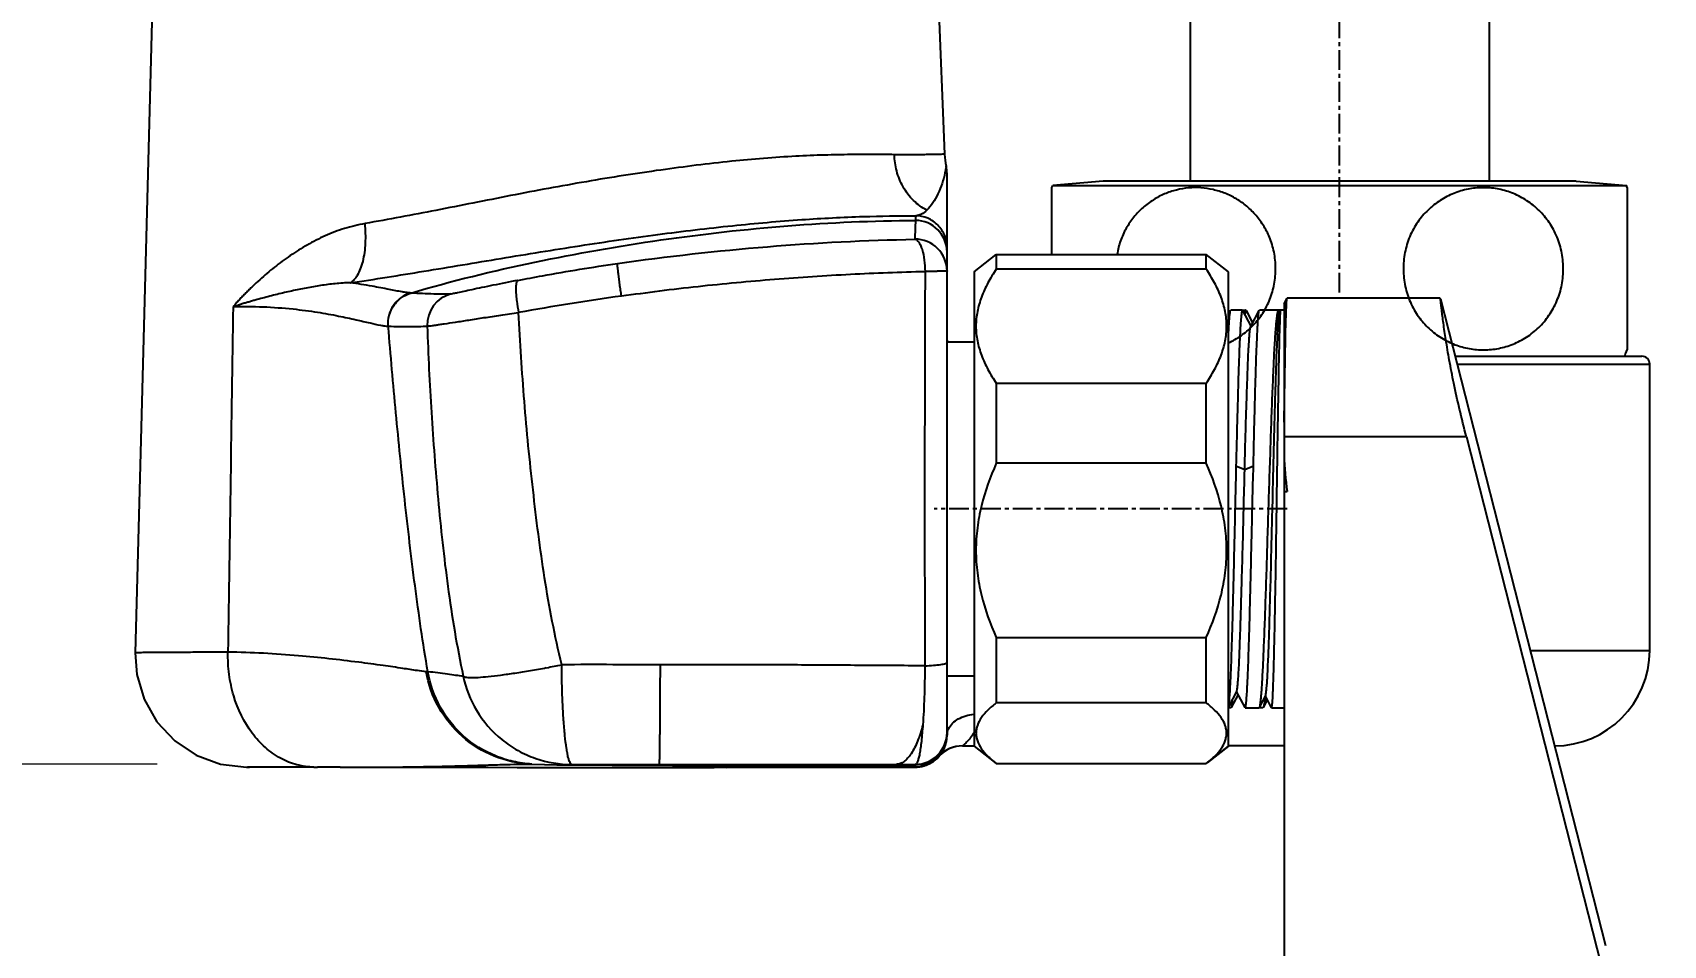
# Model space of a CAD drawing. Header units: millimetres. Extents: x 1035 to 2065, y 1005 to 1731.
# Drawn here: x 1349 to 1451.5, y 1265.2 to 1322.6 of the extents above; entities that cross this region are included whole.
import ezdxf

# ---------------------------------------------------------------- set-up
doc = ezdxf.new("R2010")
doc.units = ezdxf.units.MM
doc.linetypes.add('CENTER', pattern=[2, 1.25, -0.25, 0.25, -0.25])
for name, color, linetype in [('06___PRT_ALL_SURFS', 7, 'Continuous'), ('center', 1, 'CENTER'), ('DEFAULT_1', 7, 'CENTER'), ('标注', 1, 'Continuous')]:
    doc.layers.add(name, color=color, linetype=linetype)
doc.styles.add('Daelim Dimension', font='')
doc.styles.get('Daelim Dimension').set_extended_font_data('나눔고딕')
doc.dimstyles.new('DEFAULT', dxfattribs={"dimscale": 2, "dimtxt": 2, "dimasz": 2, "dimexe": 0, "dimexo": 2, "dimgap": 1, "dimtad": 1, "dimdec": 1, "dimzin": 9, "dimdsep": 46, "dimtxsty": 'Daelim Dimension', "dimcen": 0.5, "dimclrd": 252, "dimclre": 252, "dimclrt": 3, "dimadec": 1, "dimazin": 0, "dimtfac": 1, "dimtdec": 1, "dimtix": 1, "dimtmove": 0, "dimatfit": 3, "dimfxl": 1, "dimtolj": 1, "dimtzin": 1, "dimlwd": 9, "dimlwe": 9, "dimarcsym": 0})

# ---------------------------------------------------------------- blocks, each defined once
blk = doc.blocks.new('*D3')
at = {"layer": 'Defpoints', "color": 0, "transparency": 16777216}
for p in [(1216.23, 1389.16), (1461.27, 1217.95), (1216.23, 1196.42)]:
    blk.add_point(p, dxfattribs=at)
at = {"layer": '标注', "color": 5, "lineweight": 9, "transparency": 16777216}
for p, q in [((1216.23, 1385.16), (1216.23, 1196.42)), ((1461.27, 1213.95), (1461.27, 1196.42)), ((1457.27, 1196.42), (1220.23, 1196.42))]:
    blk.add_line(p, q, dxfattribs=at)
at = {"layer": '标注', "color": 5, "transparency": 16777216}
for points in [[(1220.23, 1197.09), (1220.23, 1195.75), (1216.23, 1196.42)], [(1457.27, 1197.09), (1457.27, 1195.75), (1461.27, 1196.42)]]:
    blk.add_solid(points, dxfattribs=at)
at = {"layer": '标注', "color": 7, "transparency": 16777216, "insert": (1338.75, 1206.04), "char_height": 14, "attachment_point": 5, "style": 'Daelim Dimension'}
blk.add_mtext('\\A1;245', dxfattribs=at)
blk = doc.blocks.new('*D4')
at = {"layer": 'Defpoints', "color": 0, "transparency": 16777216}
for p in [(1291.05, 1375.12), (1270.94, 1276.61), (1360.79, 1276.61)]:
    blk.add_point(p, dxfattribs=at)
at = {"layer": '标注', "color": 5, "lineweight": 9, "transparency": 16777216}
for p, q in [((1287.05, 1375.12), (1270.94, 1375.12)), ((1270.94, 1371.12), (1270.94, 1280.61)), ((1356.79, 1276.61), (1270.94, 1276.61))]:
    blk.add_line(p, q, dxfattribs=at)
at = {"layer": '标注', "color": 5, "transparency": 16777216}
for points in [[(1270.27, 1371.12), (1271.61, 1371.12), (1270.94, 1375.12)], [(1270.27, 1280.61), (1271.61, 1280.61), (1270.94, 1276.61)]]:
    blk.add_solid(points, dxfattribs=at)
at = {"layer": '标注', "color": 7, "transparency": 16777216, "insert": (1261.32, 1325.87), "char_height": 14, "attachment_point": 5, "rotation": 90, "style": 'Daelim Dimension'}
blk.add_mtext('\\A1;99', dxfattribs=at)
blk = doc.blocks.new('*D5')
at = {"layer": 'Defpoints', "color": 0, "transparency": 16777216}
for p in [(1290.16, 1374.09), (1461.27, 1225.62), (1461.27, 1217.95)]:
    blk.add_point(p, dxfattribs=at)
at = {"layer": '标注', "color": 5, "lineweight": 9, "transparency": 16777216}
for p, q in [((1290.16, 1370.09), (1290.16, 1225.62)), ((1294.16, 1225.62), (1457.27, 1225.62)), ((1461.27, 1221.95), (1461.27, 1225.62))]:
    blk.add_line(p, q, dxfattribs=at)
at = {"layer": '标注', "color": 5, "transparency": 16777216}
for points in [[(1294.16, 1226.29), (1294.16, 1224.95), (1290.16, 1225.62)], [(1457.27, 1226.29), (1457.27, 1224.95), (1461.27, 1225.62)]]:
    blk.add_solid(points, dxfattribs=at)
at = {"layer": '标注', "color": 7, "transparency": 16777216, "insert": (1375.72, 1235.09), "char_height": 14, "attachment_point": 5, "style": 'Daelim Dimension'}
blk.add_mtext('\\A1;171', dxfattribs=at)

msp = doc.modelspace()

# ---------------------------------------------------------------- linework, layer by layer
at = {"color": 7, "linetype": 'Continuous'}
for p, q in [((1421.76, 1365.68), (1421.76, 1313.25)), ((1440.56, 1365.68), (1440.56, 1313.25)), ((1356.65, 1330.66), (1355.74, 1296.18)), ((1405.67, 1330.67), (1406.31, 1314.95)), ((1406.47, 1278.44), (1406.47, 1313.74)), ((1413.07, 1312.85), (1413.12, 1312.99)), ((1413.07, 1308.65), (1413.07, 1312.85)), ((1416.28, 1313.25), (1413.12, 1312.99)), ((1413.12, 1312.99), (1449.19, 1312.99)), ((1446.04, 1313.25), (1416.28, 1313.25)), ((1446.04, 1313.25), (1449.19, 1312.99)), ((1449.25, 1312.85), (1449.25, 1302.65)), ((1408.17, 1307.55), (1409.57, 1308.65)), ((1409.57, 1308.65), (1422.77, 1308.65)), ((1409.57, 1308.65), (1409.57, 1307.72)), ((1424.17, 1307.55), (1422.77, 1308.65)), ((1422.77, 1307.72), (1422.77, 1308.65)), ((1422.77, 1307.72), (1409.57, 1307.72)), ((1408.17, 1307.55), (1408.17, 1277.74)), ((1424.17, 1277.74), (1424.17, 1307.55)), ((1427.67, 1305.55), (1427.67, 1237.2)), ((1437.49, 1305.88), (1437.48, 1305.9)), ((1406.47, 1303.15), (1408.17, 1303.15)), ((1438.42, 1302.25), (1450.16, 1302.25)), ((1450.66, 1283.75), (1450.66, 1301.75)), ((1409.57, 1300.56), (1422.77, 1300.56)), ((1409.57, 1300.56), (1409.57, 1295.52)), ((1355.74, 1296.18), (1355.41, 1283.6)), ((1422.77, 1295.52), (1409.57, 1295.52)), ((1409.57, 1284.56), (1422.77, 1284.56)), ((1409.57, 1284.56), (1409.57, 1280.46)), ((1355.41, 1283.6), (1355.51, 1282.24)), ((1355.41, 1283.6), (1355.41, 1283.6)), ((1355.51, 1282.24), (1355.97, 1280.68)), ((1406.47, 1282.15), (1408.17, 1282.15)), ((1355.97, 1280.68), (1356.78, 1279.26)), ((1422.77, 1280.46), (1409.57, 1280.46)), ((1356.78, 1279.26), (1357.9, 1278.07)), ((1357.9, 1278.07), (1359.26, 1277.17)), ((1406.47, 1278.38), (1406.47, 1278.46)), ((1405.28, 1276.59), (1405.77, 1276.91)), ((1405.29, 1276.62), (1405.76, 1276.92)), ((1405.76, 1276.92), (1406.13, 1277.34)), ((1405.77, 1276.91), (1405.81, 1276.94)), ((1405.95, 1277.09), (1405.99, 1277.13)), ((1405.96, 1277.08), (1405.95, 1277.09)), ((1405.98, 1277.12), (1405.96, 1277.09)), ((1405.96, 1277.09), (1405.96, 1277.09)), ((1405.99, 1277.13), (1405.99, 1277.13)), ((1407.44, 1277.75), (1408.17, 1277.75)), ((1408.17, 1277.74), (1409.52, 1276.68)), ((1408.17, 1277.74), (1409.57, 1276.65)), ((1422.77, 1276.65), (1424.17, 1277.74)), ((1424.17, 1277.74), (1422.82, 1276.68)), ((1427.67, 1277.75), (1424.17, 1277.75)), ((1362.41, 1276.42), (1362.6, 1276.42)), ((1362.41, 1276.42), (1362.41, 1276.42)), ((1366.66, 1276.42), (1362.47, 1276.42)), ((1366.66, 1276.42), (1366.89, 1276.42)), ((1368.31, 1276.42), (1366.89, 1276.42)), ((1368.31, 1276.42), (1377.62, 1276.41)), ((1377.28, 1276.41), (1379.64, 1276.4)), ((1379.44, 1276.4), (1382.22, 1276.4)), ((1380.3, 1276.61), (1380.3, 1276.61)), ((1380.3, 1276.61), (1380.34, 1276.61)), ((1380.32, 1276.61), (1380.32, 1276.61)), ((1380.34, 1276.61), (1380.35, 1276.61)), ((1380.36, 1276.61), (1380.35, 1276.61)), ((1381.53, 1276.4), (1385.45, 1276.4)), ((1385.27, 1276.4), (1387.85, 1276.4)), ((1387.29, 1276.4), (1389.91, 1276.4)), ((1387.57, 1276.53), (1389.2, 1276.52)), ((1389.48, 1276.4), (1391.82, 1276.4)), ((1391.57, 1276.4), (1393.17, 1276.41)), ((1392.57, 1276.4), (1394.04, 1276.41)), ((1393.94, 1276.41), (1396.19, 1276.41)), ((1396.14, 1276.41), (1397.61, 1276.41)), ((1397.48, 1276.41), (1398.98, 1276.41)), ((1398.9, 1276.46), (1398.49, 1276.46)), ((1398.76, 1276.41), (1399.39, 1276.42)), ((1398.98, 1276.41), (1400.28, 1276.42)), ((1401.83, 1276.42), (1404.47, 1276.42)), ((1404.47, 1276.45), (1404.76, 1276.47)), ((1404.47, 1276.45), (1404.47, 1276.45)), ((1404.47, 1276.45), (1404.47, 1276.45)), ((1404.47, 1276.45), (1404.47, 1276.45)), ((1404.47, 1276.42), (1404.74, 1276.44)), ((1404.47, 1276.42), (1404.59, 1276.42)), ((1404.59, 1276.42), (1404.95, 1276.48)), ((1404.74, 1276.44), (1404.81, 1276.46)), ((1404.76, 1276.47), (1405.29, 1276.62)), ((1404.95, 1276.48), (1405.29, 1276.6)), ((1405.28, 1276.59), (1405.28, 1276.59)), ((1405.29, 1276.6), (1405.58, 1276.76)), ((1409.57, 1276.65), (1422.77, 1276.65))]:
    msp.add_line(p, q, dxfattribs=at)
at = {"color": 9, "linetype": 'Continuous'}
for p, q in [((1372.74, 1306.22), (1372.76, 1306.22)), ((1424.17, 1279.15), (1424.17, 1306.15)), ((1427.67, 1305.55), (1427.85, 1305.89)), ((1427.85, 1305.89), (1427.85, 1305.9)), ((1424.17, 1304.88), (1424.3, 1305.13)), ((1424.3, 1305.13), (1424.32, 1305.15)), ((1425.04, 1305.15), (1424.32, 1305.15)), ((1425.06, 1305.13), (1425.04, 1305.15)), ((1425.06, 1305.15), (1425.26, 1305.15)), ((1425.06, 1305.13), (1425.58, 1304.13)), ((1425.28, 1305.13), (1425.26, 1305.15)), ((1425.28, 1305.13), (1425.69, 1304.34)), ((1425.57, 1304.11), (1426.1, 1305.13)), ((1426.1, 1305.13), (1426.11, 1305.15)), ((1427.46, 1305.15), (1426.11, 1305.15)), ((1427.35, 1305.12), (1427.32, 1305.15)), ((1427.35, 1305.12), (1427.4, 1305.02)), ((1427.38, 1305), (1427.43, 1305.09)), ((1427.46, 1305.14), (1427.46, 1305.15)), ((1427.67, 1305.15), (1427.46, 1305.15)), ((1438.55, 1301.75), (1450.66, 1301.75)), ((1422.77, 1295.52), (1422.77, 1300.56)), ((1424.64, 1295.36), (1425.19, 1295.13)), ((1425.19, 1295.13), (1425.74, 1295.36)), ((1427.67, 1293.75), (1427.86, 1293.75)), ((1422.77, 1280.46), (1422.77, 1284.56)), ((1443.15, 1283.75), (1450.66, 1283.75)), ((1424.69, 1281.21), (1424.17, 1280.21)), ((1424.77, 1280.99), (1424.34, 1280.16)), ((1425.21, 1280.16), (1424.67, 1281.18)), ((1426.5, 1280.92), (1426.1, 1280.16)), ((1424.33, 1280.15), (1424.17, 1280.15)), ((1424.34, 1280.16), (1424.33, 1280.15)), ((1425.21, 1280.16), (1425.22, 1280.15)), ((1425.22, 1280.15), (1426.08, 1280.15)), ((1426.1, 1280.16), (1426.08, 1280.15)), ((1426.34, 1280.15), (1426.1, 1280.15)), ((1426.36, 1280.17), (1426.34, 1280.15)), ((1426.61, 1280.65), (1426.36, 1280.17)), ((1426.88, 1280.15), (1426.49, 1280.9)), ((1426.88, 1280.15), (1426.88, 1280.15)), ((1426.88, 1280.15), (1427.67, 1280.15)), ((1382.22, 1276.55), (1382.87, 1276.58)), ((1382.87, 1276.58), (1388.36, 1276.58)), ((1403.3, 1276.59), (1404.48, 1276.59))]:
    msp.add_line(p, q, dxfattribs=at)
at = {"color": 7, "linetype": 'Continuous'}
for points in [[(1406.13, 1277.34), (1406.37, 1277.84), (1406.47, 1278.38)], [(1359.26, 1277.17), (1360.79, 1276.61), (1362.41, 1276.42)], [(1405.58, 1276.76), (1405.84, 1276.96), (1405.96, 1277.08)], [(1380.36, 1276.61), (1381.16, 1276.58), (1381.94, 1276.56), (1382.22, 1276.55)], [(1382.21, 1276.55), (1383.83, 1276.55), (1385.42, 1276.54), (1386.61, 1276.53), (1387.57, 1276.53)], [(1389.2, 1276.52), (1390.76, 1276.51), (1393.29, 1276.49)], [(1393.29, 1276.49), (1395.15, 1276.47), (1397.29, 1276.46)], [(1397.29, 1276.46), (1399.63, 1276.46), (1402.13, 1276.45), (1404.47, 1276.45)], [(1399.99, 1276.42), (1400.58, 1276.42), (1401.14, 1276.42)], [(1400.28, 1276.42), (1400.89, 1276.42), (1403.32, 1276.42)], [(1403.32, 1276.42), (1403.57, 1276.42), (1403.64, 1276.42)]]:
    msp.add_lwpolyline(points, dxfattribs=at)
for centre, radius, start, end in [((1410.33, 1315.11), 4.02, 182.3653, 193.1708), ((1404.46, 1313.74), 2.01, 0.0532, 13.1607), ((1408.47, 1303.25), 2, 180, 182.9499), ((1450.16, 1301.75), 0.5, 0, 90), ((1444.66, 1283.75), 6, 270, 0), ((1404.49, 1278.43), 1.98, 341.1705, 355.6619), ((1404.42, 1278.43), 2.05, 355.6413, 358.4432), ((1404.42, 1278.43), 2.05, 355.784, 358.4388), ((1404.49, 1278.45), 1.98, 358.1666, 359.9427), ((1404.37, 1278.43), 2.09, 358.4392, 359.8979), ((1404.38, 1278.43), 2.09, 358.4357, 359.8977), ((1404.47, 1278.42), 2, 302.7992, 306.7211), ((1404.46, 1278.43), 2.01, 306.7141, 317.9811), ((1407.44, 1275.75), 2, 89.9872, 138.0125), ((1404.94, 1278.02), 1.38, 319.0729, 320.923), ((1407.44, 1275.75), 2, 90.0128, 136.3477), ((1404.43, 1278.44), 2.05, 320.832, 341.2846), ((1406.41, 4015.45), 2739, 269.84279, 269.95929), ((1404.47, 1278.43), 2.01, 270.0706, 282.0305), ((1404.47, 1278.42), 2, 282.0256, 285.3402), ((1404.47, 1278.41), 1.99, 285.3432, 287.8546), ((1404.47, 1278.41), 1.99, 287.8552, 290.0905), ((1404.47, 1278.42), 2, 290.095, 297.8929), ((1404.47, 1278.42), 1.99, 297.8966, 300.8008), ((1404.47, 1278.41), 1.99, 300.8017, 302.7953)]:
    msp.add_arc(centre, radius, start, end, dxfattribs=at)
at = {"color": 9, "linetype": 'Continuous'}
for centre, radius, start, end in [((1435.43, 1307.75), 14.72, 20.269, 20.8605), ((1404.47, 1308.79), 2, 0.0043, 89.5301), ((1404.47, 1307.61), 2, 0.012, 90.4589), ((1404.44, 1309.41), 0.191, 80.2246, 84.9262), ((1375.78, 1304.23), 2, 104.0342, 182.1735), ((1407.93, 1149.01), 158.55, 97.9514, 100.3202), ((1428.43, 1304.49), 3.25, 171.7646, 172.95), ((1371.4, 1305.74), 1.61, 266.5693, 267.4466), ((1414.39, 1303.25), 7.92, 180.0002, 180.723), ((1435.43, 1307.75), 14.72, 338.0675, 339.7311), ((1451.52, 1296.92), 23.87, 182.1853, 187.6492), ((1366.92, 1360.28), 78.93, 280.48, 281.1921), ((1404.47, 1278.59), 2, 270.2396, 359.9994), ((1407.36, 1278.43), 0.894, 169.6998, 177.5189), ((1407.33, 1278.43), 0.861, 177.5559, 179.9939), ((1391.36, 8437.3), 7160.72, 269.975982, 270.095499)]:
    msp.add_arc(centre, radius, start, end, dxfattribs=at)
for points, knots in [([(1403.16, 1314.92), (1402.73, 1314.93), (1401.82, 1314.94), (1400.35, 1314.93), (1398.71, 1314.9), (1396.21, 1314.8), (1392.78, 1314.52), (1388.39, 1313.97), (1383.75, 1313.24), (1379.82, 1312.51), (1376.67, 1311.88), (1373.62, 1311.28), (1371.36, 1310.86), (1369.87, 1310.59)], [0, 0, 0, 0, 0.037972, 0.081667, 0.130643, 0.184466, 0.304651, 0.437783, 0.578938, 0.723053, 0.794645, 0.865094, 1, 1, 1, 1]), ([(1406.31, 1314.95), (1406.29, 1314.95), (1406.22, 1314.95), (1406.07, 1314.94), (1405.82, 1314.94), (1405.47, 1314.93), (1405.02, 1314.92), (1404.24, 1314.91), (1403.61, 1314.92), (1403.16, 1314.92)], [0, 0, 0, 0, 0.018016, 0.067428, 0.147417, 0.25833, 0.400114, 0.571765, 1, 1, 1, 1]), ([(1405.2, 1311.43), (1404.89, 1311.59), (1404.32, 1312.01), (1403.67, 1312.88), (1403.27, 1313.87), (1403.17, 1314.58), (1403.16, 1314.92)], [0, 0, 0, 0, 0.243876, 0.499407, 0.755634, 1, 1, 1, 1]), ([(1406.34, 1313.79), (1406.25, 1313.33), (1406.03, 1312.67), (1405.6, 1311.9), (1405.34, 1311.56), (1405.2, 1311.43)], [0, 0, 0, 0, 0.524366, 0.776856, 1, 1, 1, 1]), ([(1406.42, 1314.2), (1406.41, 1314.15), (1406.39, 1314.02), (1406.36, 1313.88), (1406.34, 1313.79)], [0, 0, 0, 0, 0.322952, 1, 1, 1, 1]), ([(1368.94, 1306.87), (1370.48, 1307.09), (1373.65, 1307.6), (1378.46, 1308.41), (1383.36, 1309.21), (1388.21, 1309.91), (1392.86, 1310.47), (1397.17, 1310.85), (1401.01, 1311.05), (1403.4, 1311.08), (1404.5, 1311.08)], [0, 0, 0, 0, 0.130883, 0.268075, 0.408137, 0.546292, 0.678098, 0.799816, 0.90807, 1, 1, 1, 1]), ([(1372.74, 1306.22), (1375.31, 1306.98), (1380.53, 1308.25), (1388.46, 1309.64), (1396.45, 1310.54), (1401.81, 1310.78), (1404.49, 1310.78)], [0, 0, 0, 0, 0.250222, 0.500303, 0.750303, 1, 1, 1, 1]), ([(1404.49, 1310.78), (1404.48, 1310.59), (1404.46, 1310.2), (1404.45, 1309.81), (1404.45, 1309.6)], [0, 0, 0, 0, 0.486142, 1, 1, 1, 1]), ([(1404.5, 1311.08), (1404.5, 1311.07), (1404.5, 1311.03), (1404.49, 1310.93), (1404.49, 1310.84), (1404.49, 1310.78)], [0, 0, 0, 0, 0.169317, 0.396435, 1, 1, 1, 1]), ([(1405.2, 1311.43), (1405.1, 1311.33), (1404.88, 1311.17), (1404.62, 1311.09), (1404.5, 1311.08)], [0, 0, 0, 0, 0.529552, 1, 1, 1, 1]), ([(1406.47, 1309.08), (1406.47, 1309.34), (1406.37, 1309.86), (1405.93, 1310.52), (1405.28, 1310.97), (1404.76, 1311.08), (1404.5, 1311.08)], [0, 0, 0, 0, 0.249997, 0.499989, 0.749986, 1, 1, 1, 1]), ([(1369.87, 1310.59), (1369.43, 1310.51), (1368.79, 1310.36), (1367.96, 1310.08), (1367.17, 1309.75), (1366.23, 1309.26), (1365.34, 1308.7), (1364.66, 1308.22), (1364.17, 1307.85), (1363.7, 1307.46), (1363.25, 1307.06), (1362.88, 1306.72), (1362.59, 1306.44), (1362.38, 1306.23), (1362.17, 1306.02), (1362, 1305.84), (1361.87, 1305.69), (1361.76, 1305.59), (1361.68, 1305.47), (1361.61, 1305.4), (1361.57, 1305.38)], [0, 0, 0, 0, 0.132645, 0.198008, 0.262783, 0.390591, 0.516366, 0.578525, 0.640192, 0.701405, 0.762158, 0.822436, 0.852397, 0.88224, 0.911955, 0.941559, 0.956291, 0.971054, 0.986232, 1, 1, 1, 1]), ([(1368.94, 1306.87), (1369.13, 1306.98), (1369.38, 1307.27), (1369.61, 1307.76), (1369.76, 1308.23), (1369.86, 1308.78), (1369.93, 1309.57), (1369.91, 1310.18), (1369.87, 1310.59)], [0, 0, 0, 0, 0.166914, 0.275871, 0.40172, 0.542053, 0.692187, 1, 1, 1, 1]), ([(1385.74, 1308.08), (1388.87, 1308.53), (1395.1, 1309.22), (1401.36, 1309.55), (1404.45, 1309.6)], [0, 0, 0, 0, 0.50535, 1, 1, 1, 1]), ([(1404.47, 1309.6), (1404.56, 1309.59), (1404.69, 1309.45), (1404.81, 1309.22), (1404.95, 1308.84), (1405.05, 1308.29), (1405.08, 1307.82), (1405.09, 1307.58)], [0, 0, 0, 0, 0.128587, 0.230641, 0.359022, 0.671469, 1, 1, 1, 1]), ([(1379.48, 1307.02), (1380, 1307.12), (1382.08, 1307.51), (1384.17, 1307.85), (1385.74, 1308.08)], [0, 0, 0, 0, 0.24841, 1, 1, 1, 1]), ([(1386, 1306.04), (1385.98, 1306.16), (1385.94, 1306.4), (1385.89, 1306.76), (1385.85, 1307.11), (1385.81, 1307.43), (1385.78, 1307.66), (1385.76, 1307.82), (1385.75, 1307.91), (1385.74, 1307.97), (1385.74, 1308.02), (1385.74, 1308.06), (1385.74, 1308.07), (1385.74, 1308.08)], [0, 0, 0, 0, 0.176864, 0.358424, 0.53451, 0.693203, 0.82393, 0.876405, 0.919545, 0.953094, 0.977348, 0.992798, 1, 1, 1, 1]), ([(1386, 1306.04), (1386.8, 1306.15), (1388.4, 1306.37), (1390.81, 1306.65), (1393.22, 1306.89), (1396.41, 1307.17), (1400.37, 1307.43), (1403.52, 1307.55), (1405.09, 1307.58)], [0, 0, 0, 0, 0.126648, 0.253268, 0.379687, 0.505652, 0.755202, 1, 1, 1, 1]), ([(1405.09, 1307.58), (1405.07, 1303.44), (1405.06, 1297.23), (1405.06, 1288.97), (1405.07, 1284.84), (1405.08, 1282.78)], [0, 0, 0, 0, 0.500934, 0.750793, 1, 1, 1, 1]), ([(1406.47, 1307.61), (1406.47, 1307.6), (1406.46, 1307.6), (1406.44, 1307.6), (1406.41, 1307.6), (1406.37, 1307.6), (1406.31, 1307.59), (1406.22, 1307.59), (1406.07, 1307.59), (1405.87, 1307.59), (1405.63, 1307.58), (1405.37, 1307.58), (1405.18, 1307.58), (1405.09, 1307.58)], [0, 0, 0, 0, 0.004746, 0.018201, 0.040397, 0.071249, 0.110619, 0.158218, 0.276796, 0.42418, 0.596827, 0.790636, 1, 1, 1, 1]), ([(1368.94, 1306.87), (1368.62, 1306.86), (1368, 1306.82), (1367.08, 1306.7), (1366.16, 1306.54), (1365.25, 1306.35), (1364.49, 1306.18), (1363.88, 1306.02), (1363.42, 1305.9), (1363.04, 1305.8), (1362.73, 1305.71), (1362.5, 1305.64), (1362.27, 1305.58), (1362.03, 1305.51), (1361.81, 1305.42), (1361.65, 1305.38), (1361.57, 1305.38)], [0, 0, 0, 0, 0.124811, 0.248086, 0.370928, 0.494227, 0.61841, 0.680942, 0.743838, 0.807166, 0.839036, 0.87104, 0.903096, 0.935428, 0.968164, 1, 1, 1, 1]), ([(1372.74, 1306.22), (1372.66, 1306.23), (1372.48, 1306.25), (1372.03, 1306.32), (1371.3, 1306.47), (1370.22, 1306.67), (1369.4, 1306.81), (1368.94, 1306.87)], [0, 0, 0, 0, 0.061301, 0.139676, 0.352181, 0.639362, 1, 1, 1, 1]), ([(1379.48, 1307.02), (1378.96, 1306.92), (1378.2, 1306.77), (1377.24, 1306.57), (1376.63, 1306.44), (1376.12, 1306.33), (1375.73, 1306.25), (1375.47, 1306.19), (1375.34, 1306.17), (1375.29, 1306.16)], [0, 0, 0, 0, 0.374441, 0.541112, 0.688099, 0.810658, 0.905871, 0.969144, 1, 1, 1, 1]), ([(1379.48, 1307.02), (1379.46, 1307.02), (1379.43, 1306.98), (1379.4, 1306.92), (1379.37, 1306.81), (1379.36, 1306.64), (1379.35, 1306.37), (1379.37, 1306.06), (1379.42, 1305.59), (1379.48, 1305.24), (1379.52, 1305)], [0, 0, 0, 0, 0.035897, 0.062982, 0.097937, 0.193508, 0.321232, 0.476007, 0.647934, 1, 1, 1, 1]), ([(1372.74, 1306.22), (1372.52, 1306.16), (1372.1, 1305.96), (1371.62, 1305.46), (1371.33, 1304.83), (1371.29, 1304.36), (1371.3, 1304.14)], [0, 0, 0, 0, 0.249423, 0.499269, 0.749527, 1, 1, 1, 1]), ([(1371.33, 1304.14), (1371.31, 1304.36), (1371.35, 1304.83), (1371.64, 1305.46), (1372.13, 1305.95), (1372.54, 1306.16), (1372.76, 1306.22)], [0, 0, 0, 0, 0.25043, 0.500673, 0.75054, 1, 1, 1, 1]), ([(1375.29, 1306.16), (1374.92, 1306.15), (1374.08, 1306.15), (1373.24, 1306.2), (1372.76, 1306.22)], [0, 0, 0, 0, 0.435461, 1, 1, 1, 1]), ([(1427.67, 1298.11), (1427.68, 1298.66), (1427.69, 1299.7), (1427.72, 1301.19), (1427.74, 1302.33), (1427.75, 1303.15), (1427.76, 1303.69), (1427.77, 1304.17), (1427.78, 1304.6), (1427.8, 1304.97), (1427.81, 1305.28), (1427.81, 1305.49), (1427.82, 1305.64), (1427.83, 1305.72), (1427.83, 1305.79), (1427.84, 1305.84), (1427.84, 1305.87), (1427.84, 1305.89), (1427.85, 1305.89)], [0, 0, 0, 0, 0.210499, 0.403002, 0.573635, 0.649701, 0.719072, 0.781418, 0.836424, 0.883824, 0.923383, 0.954901, 0.967601, 0.978237, 0.986795, 0.993271, 0.997667, 1, 1, 1, 1]), ([(1361.57, 1305.38), (1362.83, 1305.4), (1364.61, 1305.33), (1366.82, 1305.04), (1368.14, 1304.8), (1369.24, 1304.56), (1370.11, 1304.36), (1370.71, 1304.22), (1371.09, 1304.16), (1371.24, 1304.14), (1371.3, 1304.14)], [0, 0, 0, 0, 0.38368, 0.542096, 0.678368, 0.792537, 0.884369, 0.953481, 0.979525, 1, 1, 1, 1]), ([(1373.78, 1304.15), (1373.8, 1304.15), (1373.86, 1304.15), (1373.97, 1304.16), (1374.12, 1304.18), (1374.33, 1304.21), (1374.57, 1304.25), (1374.99, 1304.31), (1375.6, 1304.4), (1376.43, 1304.53), (1377.38, 1304.68), (1378.43, 1304.84), (1379.15, 1304.94), (1379.52, 1305)], [0, 0, 0, 0, 0.01047, 0.029568, 0.057002, 0.092443, 0.135558, 0.186003, 0.307543, 0.454151, 0.621577, 0.805101, 1, 1, 1, 1]), ([(1382.24, 1282.85), (1381.8, 1284.66), (1381.28, 1287.39), (1380.76, 1291.07), (1380.43, 1293.84), (1380.13, 1296.62), (1379.8, 1300.34), (1379.62, 1303.13), (1379.52, 1305)], [0, 0, 0, 0, 0.249169, 0.373887, 0.498767, 0.623825, 0.749074, 1, 1, 1, 1]), ([(1424.17, 1303.57), (1424.18, 1303.78), (1424.19, 1304.08), (1424.22, 1304.44), (1424.23, 1304.66), (1424.25, 1304.84), (1424.27, 1304.97), (1424.28, 1305.07), (1424.29, 1305.12), (1424.3, 1305.13)], [0, 0, 0, 0, 0.400767, 0.564564, 0.703206, 0.816305, 0.903512, 0.964652, 1, 1, 1, 1]), ([(1425.04, 1305.15), (1425.04, 1305.15), (1425.03, 1305.13), (1425.02, 1305.09), (1425, 1305.04), (1424.99, 1304.96), (1424.98, 1304.86), (1424.96, 1304.68), (1424.94, 1304.41), (1424.91, 1304.02), (1424.89, 1303.55), (1424.86, 1303), (1424.84, 1302.37), (1424.81, 1301.68), (1424.78, 1300.63), (1424.74, 1299.19), (1424.69, 1297.33), (1424.66, 1296.03), (1424.64, 1295.36)], [0, 0, 0, 0, 0.001744, 0.0054, 0.011226, 0.019266, 0.029528, 0.041999, 0.073488, 0.113541, 0.161871, 0.218147, 0.281963, 0.352875, 0.43037, 0.602873, 0.794571, 1, 1, 1, 1]), ([(1425.26, 1305.15), (1425.26, 1305.15), (1425.24, 1305.13), (1425.23, 1305.09), (1425.22, 1305.03), (1425.21, 1304.98), (1425.21, 1304.96)], [0, 0, 0, 0, 0.09057, 0.280323, 0.582667, 1, 1, 1, 1]), ([(1425.74, 1295.36), (1425.75, 1296.01), (1425.78, 1297.27), (1425.83, 1299.08), (1425.87, 1300.72), (1425.91, 1301.96), (1425.94, 1302.83), (1425.97, 1303.39), (1425.99, 1303.87), (1426.01, 1304.28), (1426.03, 1304.61), (1426.05, 1304.83), (1426.07, 1304.97), (1426.08, 1305.04), (1426.09, 1305.1), (1426.1, 1305.12), (1426.1, 1305.13)], [0, 0, 0, 0, 0.199671, 0.386586, 0.555725, 0.702579, 0.766393, 0.823219, 0.872674, 0.914432, 0.948218, 0.973815, 0.983496, 0.991078, 0.996568, 1, 1, 1, 1]), ([(1427.28, 1305.09), (1427.26, 1305.04), (1427.23, 1304.92), (1427.2, 1304.69), (1427.16, 1304.37), (1427.13, 1303.97), (1427.09, 1303.49), (1427.04, 1302.7), (1426.99, 1301.54), (1426.92, 1299.97), (1426.85, 1298.19), (1426.79, 1296.25), (1426.72, 1294.22), (1426.65, 1292.13), (1426.57, 1289.44), (1426.49, 1286.87), (1426.4, 1284.52), (1426.34, 1283.07), (1426.28, 1281.89), (1426.24, 1281.19), (1426.21, 1280.9)], [0, 0, 0, 0, 0.006128, 0.015792, 0.02896, 0.045558, 0.06547, 0.088563, 0.143617, 0.209172, 0.283377, 0.364133, 0.449151, 0.536024, 0.622294, 0.783325, 0.853523, 0.914123, 0.963412, 1, 1, 1, 1]), ([(1426.5, 1280.92), (1426.51, 1280.94), (1426.52, 1280.97), (1426.53, 1281.04), (1426.54, 1281.14), (1426.56, 1281.32), (1426.59, 1281.62), (1426.62, 1282.05), (1426.64, 1282.59), (1426.67, 1283.22), (1426.7, 1283.94), (1426.73, 1284.74), (1426.75, 1285.61), (1426.79, 1286.91), (1426.84, 1288.65), (1426.89, 1290.84), (1426.95, 1293.1), (1427, 1295.35), (1427.06, 1297.51), (1427.1, 1299.22), (1427.14, 1300.49), (1427.17, 1301.34), (1427.19, 1302.11), (1427.22, 1302.81), (1427.25, 1303.41), (1427.27, 1303.92), (1427.3, 1304.34), (1427.32, 1304.62), (1427.34, 1304.8), (1427.35, 1304.89), (1427.37, 1304.95), (1427.38, 1304.99), (1427.38, 1305)], [0, 0, 0, 0, 0.0018, 0.00472, 0.008771, 0.013953, 0.027668, 0.045738, 0.067997, 0.09423, 0.124188, 0.157588, 0.194113, 0.233421, 0.318886, 0.410811, 0.505812, 0.600424, 0.69123, 0.774983, 0.813277, 0.848729, 0.881029, 0.909903, 0.935102, 0.956418, 0.973676, 0.986739, 0.991667, 0.995518, 0.998291, 1, 1, 1, 1]), ([(1426.96, 1280.9), (1426.97, 1281.2), (1427, 1281.92), (1427.03, 1283.14), (1427.07, 1284.65), (1427.1, 1286.4), (1427.14, 1288.34), (1427.17, 1290.4), (1427.2, 1292.53), (1427.23, 1294.67), (1427.26, 1296.74), (1427.29, 1298.69), (1427.32, 1300.21), (1427.34, 1301.33), (1427.35, 1302.07), (1427.37, 1302.74), (1427.38, 1303.33), (1427.39, 1303.85), (1427.41, 1304.28), (1427.42, 1304.59), (1427.43, 1304.79), (1427.43, 1304.9), (1427.44, 1305), (1427.44, 1305.07), (1427.45, 1305.11), (1427.45, 1305.14), (1427.46, 1305.14)], [0, 0, 0, 0, 0.037661, 0.088684, 0.151545, 0.224364, 0.304966, 0.390942, 0.479714, 0.568627, 0.655022, 0.736317, 0.810076, 0.843428, 0.874093, 0.901836, 0.926453, 0.947757, 0.965592, 0.979821, 0.98555, 0.990342, 0.994186, 0.997077, 0.999012, 1, 1, 1, 1]), ([(1427.32, 1305.15), (1427.31, 1305.15), (1427.29, 1305.13), (1427.28, 1305.1), (1427.28, 1305.09)], [0, 0, 0, 0, 0.348443, 1, 1, 1, 1]), ([(1371.33, 1304.14), (1371.8, 1304.12), (1372.61, 1304.1), (1373.43, 1304.12), (1373.78, 1304.15)], [0, 0, 0, 0, 0.570582, 1, 1, 1, 1]), ([(1373.82, 1282.41), (1373.51, 1284.21), (1373.12, 1286.91), (1372.67, 1290.53), (1372.26, 1294.15), (1371.8, 1298.69), (1371.48, 1302.32), (1371.33, 1304.14)], [0, 0, 0, 0, 0.249921, 0.374971, 0.500006, 0.750007, 1, 1, 1, 1]), ([(1373.78, 1304.15), (1373.84, 1302.34), (1373.97, 1299.61), (1374.23, 1295.99), (1374.46, 1293.26), (1374.73, 1290.52), (1375.18, 1286.8), (1375.65, 1284), (1376.04, 1282.13)], [0, 0, 0, 0, 0.245612, 0.368961, 0.492394, 0.616125, 0.741189, 1, 1, 1, 1]), ([(1425.19, 1295.13), (1425.2, 1295.73), (1425.23, 1296.88), (1425.28, 1298.54), (1425.33, 1300.04), (1425.37, 1301.17), (1425.4, 1301.97), (1425.42, 1302.48), (1425.45, 1302.93), (1425.47, 1303.3), (1425.49, 1303.61), (1425.51, 1303.84), (1425.53, 1303.99), (1425.55, 1304.07), (1425.56, 1304.1), (1425.57, 1304.11)], [0, 0, 0, 0, 0.198762, 0.384913, 0.553492, 0.700059, 0.763849, 0.820735, 0.870346, 0.912353, 0.946493, 0.972545, 0.990381, 0.996204, 1, 1, 1, 1]), ([(1422.77, 1284.56), (1423.16, 1285.42), (1423.64, 1286.76), (1423.99, 1288.62), (1424.08, 1290.04), (1423.99, 1291.46), (1423.64, 1293.32), (1423.16, 1294.66), (1422.77, 1295.52)], [0, 0, 0, 0, 0.250038, 0.375046, 0.5, 0.624954, 0.749962, 1, 1, 1, 1]), ([(1424.64, 1295.36), (1424.61, 1293.87), (1424.54, 1290.96), (1424.46, 1287.43), (1424.39, 1284.86), (1424.34, 1283.26), (1424.29, 1281.97), (1424.25, 1281.22), (1424.23, 1280.9)], [0, 0, 0, 0, 0.309355, 0.603117, 0.732153, 0.843595, 0.933844, 1, 1, 1, 1]), ([(1425.32, 1280.9), (1425.34, 1281.22), (1425.38, 1281.97), (1425.43, 1283.26), (1425.48, 1284.86), (1425.55, 1287.43), (1425.63, 1290.96), (1425.7, 1293.87), (1425.74, 1295.36)], [0, 0, 0, 0, 0.066156, 0.156405, 0.267847, 0.396883, 0.690645, 1, 1, 1, 1]), ([(1424.69, 1281.21), (1424.7, 1281.22), (1424.71, 1281.27), (1424.72, 1281.35), (1424.74, 1281.46), (1424.75, 1281.61), (1424.77, 1281.79), (1424.79, 1282.09), (1424.82, 1282.55), (1424.85, 1283.18), (1424.88, 1283.93), (1424.91, 1284.78), (1424.94, 1285.73), (1424.97, 1286.75), (1425.01, 1288.25), (1425.07, 1290.22), (1425.13, 1292.66), (1425.17, 1294.31), (1425.19, 1295.13)], [0, 0, 0, 0, 0.003553, 0.009452, 0.017725, 0.028356, 0.041322, 0.056592, 0.093852, 0.139709, 0.19362, 0.254955, 0.322987, 0.396914, 0.475863, 0.645044, 0.822537, 1, 1, 1, 1]), ([(1361.25, 1283.64), (1360.81, 1283.64), (1359.97, 1283.64), (1358.8, 1283.63), (1357.92, 1283.63), (1357.31, 1283.63), (1356.92, 1283.62), (1356.57, 1283.62), (1356.27, 1283.62), (1356.02, 1283.62), (1355.83, 1283.61), (1355.71, 1283.61), (1355.63, 1283.61), (1355.56, 1283.61), (1355.51, 1283.61), (1355.47, 1283.61), (1355.44, 1283.61), (1355.42, 1283.6), (1355.41, 1283.61), (1355.41, 1283.6)], [0, 0, 0, 0, 0.228778, 0.430066, 0.602316, 0.677156, 0.74428, 0.803562, 0.85505, 0.898876, 0.93501, 0.95015, 0.963313, 0.974476, 0.98362, 0.99074, 0.995856, 0.998989, 1, 1, 1, 1]), ([(1366.66, 1276.42), (1366.3, 1276.42), (1365.56, 1276.52), (1364.51, 1276.94), (1363.56, 1277.63), (1362.43, 1278.87), (1361.66, 1280.48), (1361.29, 1282.25), (1361.24, 1283.18), (1361.25, 1283.64)], [0, 0, 0, 0, 0.108811, 0.220419, 0.336943, 0.459591, 0.721754, 0.859967, 1, 1, 1, 1]), ([(1373.72, 1282.41), (1373.53, 1282.43), (1373.04, 1282.5), (1372.14, 1282.64), (1370.91, 1282.82), (1368.73, 1283.11), (1365.48, 1283.47), (1362.74, 1283.63), (1361.25, 1283.64)], [0, 0, 0, 0, 0.044997, 0.118737, 0.218654, 0.342159, 0.645269, 1, 1, 1, 1]), ([(1405.08, 1282.78), (1405.26, 1282.79), (1405.6, 1282.81), (1406.03, 1282.86), (1406.31, 1282.91), (1406.44, 1282.96), (1406.47, 1283), (1406.47, 1283.01)], [0, 0, 0, 0, 0.382969, 0.705347, 0.914281, 0.970062, 1, 1, 1, 1]), ([(1373.72, 1282.41), (1373.73, 1282.41), (1373.76, 1282.41), (1373.79, 1282.41), (1373.82, 1282.41)], [0, 0, 0, 0, 0.28455, 1, 1, 1, 1]), ([(1380.3, 1276.61), (1379.51, 1276.64), (1377.94, 1276.98), (1375.9, 1278.24), (1374.39, 1280.11), (1373.85, 1281.64), (1373.72, 1282.41)], [0, 0, 0, 0, 0.249323, 0.498868, 0.749099, 1, 1, 1, 1]), ([(1376.04, 1282.13), (1375.89, 1282.14), (1375.56, 1282.19), (1375.03, 1282.27), (1374.44, 1282.34), (1374.03, 1282.39), (1373.82, 1282.41)], [0, 0, 0, 0, 0.203794, 0.444961, 0.718721, 1, 1, 1, 1]), ([(1380.35, 1276.61), (1379.96, 1276.63), (1379.18, 1276.74), (1377.68, 1277.21), (1375.98, 1278.26), (1374.49, 1280.13), (1373.95, 1281.64), (1373.82, 1282.41)], [0, 0, 0, 0, 0.12516, 0.25033, 0.499923, 0.749806, 1, 1, 1, 1]), ([(1376.04, 1282.13), (1376.05, 1282.12), (1376.1, 1282.09), (1376.25, 1282.06), (1376.55, 1282.04), (1377.03, 1282.06), (1377.66, 1282.11), (1378.44, 1282.21), (1379.32, 1282.33), (1380.28, 1282.49), (1380.94, 1282.61), (1381.27, 1282.67)], [0, 0, 0, 0, 0.011954, 0.030176, 0.088658, 0.1792, 0.300708, 0.449978, 0.621447, 0.80735, 1, 1, 1, 1]), ([(1376.04, 1282.13), (1376.2, 1281.38), (1376.78, 1279.88), (1378.12, 1278.34), (1379.47, 1277.43), (1380.92, 1276.78), (1382.1, 1276.58), (1382.87, 1276.58)], [0, 0, 0, 0, 0.242543, 0.499736, 0.629747, 0.757764, 1, 1, 1, 1]), ([(1388.42, 1282.85), (1387.43, 1282.85), (1385.37, 1282.86), (1383.31, 1282.86), (1382.24, 1282.85)], [0, 0, 0, 0, 0.479452, 1, 1, 1, 1]), ([(1382.87, 1276.58), (1382.85, 1276.58), (1382.8, 1276.62), (1382.75, 1276.71), (1382.7, 1276.85), (1382.64, 1277.05), (1382.59, 1277.3), (1382.51, 1277.76), (1382.43, 1278.46), (1382.35, 1279.42), (1382.29, 1280.51), (1382.25, 1281.67), (1382.24, 1282.46), (1382.24, 1282.85)], [0, 0, 0, 0, 0.009724, 0.025351, 0.048771, 0.080851, 0.122071, 0.172349, 0.298486, 0.453694, 0.629172, 0.814497, 1, 1, 1, 1]), ([(1388.42, 1282.85), (1388.42, 1282.46), (1388.42, 1281.67), (1388.41, 1280.51), (1388.41, 1279.58), (1388.4, 1278.88), (1388.4, 1278.41), (1388.39, 1277.99), (1388.39, 1277.62), (1388.39, 1277.3), (1388.38, 1277.05), (1388.38, 1276.87), (1388.37, 1276.76), (1388.37, 1276.7), (1388.37, 1276.65), (1388.37, 1276.61), (1388.36, 1276.59), (1388.36, 1276.58), (1388.36, 1276.58)], [0, 0, 0, 0, 0.188043, 0.375809, 0.55343, 0.635064, 0.710257, 0.77792, 0.837239, 0.887548, 0.928471, 0.959824, 0.971998, 0.981908, 0.989607, 0.995148, 0.998587, 1, 1, 1, 1]), ([(1405.08, 1282.78), (1403.68, 1282.8), (1400.93, 1282.81), (1396.76, 1282.84), (1392.6, 1282.86), (1389.81, 1282.85), (1388.42, 1282.85)], [0, 0, 0, 0, 0.25066, 0.496747, 0.75002, 1, 1, 1, 1]), ([(1405.08, 1282.78), (1405.07, 1282.12), (1405.05, 1280.89), (1404.99, 1279.65), (1404.95, 1279.08)], [0, 0, 0, 0, 0.535243, 1, 1, 1, 1]), ([(1424.23, 1280.9), (1424.22, 1280.78), (1424.2, 1280.57), (1424.18, 1280.36), (1424.17, 1280.28)], [0, 0, 0, 0, 0.599077, 1, 1, 1, 1]), ([(1424.41, 1280.68), (1424.41, 1280.61), (1424.4, 1280.49), (1424.38, 1280.34), (1424.36, 1280.23), (1424.35, 1280.18), (1424.34, 1280.16)], [0, 0, 0, 0, 0.383664, 0.678504, 0.883759, 1, 1, 1, 1]), ([(1425.22, 1280.15), (1425.23, 1280.15), (1425.24, 1280.16), (1425.25, 1280.2), (1425.26, 1280.26), (1425.27, 1280.34), (1425.28, 1280.45), (1425.3, 1280.64), (1425.31, 1280.79), (1425.32, 1280.9)], [0, 0, 0, 0, 0.022591, 0.071958, 0.151175, 0.260751, 0.400745, 0.570878, 1, 1, 1, 1]), ([(1426.21, 1280.9), (1426.2, 1280.81), (1426.19, 1280.64), (1426.16, 1280.42), (1426.14, 1280.28), (1426.12, 1280.2), (1426.11, 1280.18), (1426.1, 1280.16)], [0, 0, 0, 0, 0.380697, 0.675005, 0.881282, 0.951405, 1, 1, 1, 1]), ([(1426.46, 1280.84), (1426.46, 1280.75), (1426.44, 1280.6), (1426.42, 1280.4), (1426.39, 1280.26), (1426.37, 1280.19), (1426.36, 1280.17)], [0, 0, 0, 0, 0.37722, 0.670055, 0.877448, 1, 1, 1, 1]), ([(1426.88, 1280.15), (1426.89, 1280.15), (1426.9, 1280.17), (1426.9, 1280.2), (1426.91, 1280.26), (1426.92, 1280.34), (1426.93, 1280.45), (1426.94, 1280.58), (1426.95, 1280.73), (1426.96, 1280.84), (1426.96, 1280.9)], [0, 0, 0, 0, 0.020029, 0.068529, 0.14752, 0.257268, 0.397746, 0.568634, 0.769526, 1, 1, 1, 1]), ([(1404.95, 1279.08), (1404.86, 1278.73), (1404.66, 1278.1), (1404.32, 1277.39), (1404.01, 1276.98), (1403.78, 1276.76), (1403.55, 1276.63), (1403.38, 1276.59), (1403.3, 1276.59)], [0, 0, 0, 0, 0.348199, 0.628243, 0.741899, 0.839391, 0.923728, 1, 1, 1, 1]), ([(1404.95, 1279.08), (1404.92, 1278.73), (1404.88, 1278.24), (1404.81, 1277.63), (1404.75, 1277.27), (1404.69, 1276.99), (1404.63, 1276.81), (1404.59, 1276.7), (1404.55, 1276.63), (1404.51, 1276.59), (1404.48, 1276.59)], [0, 0, 0, 0, 0.411093, 0.577381, 0.716604, 0.828138, 0.91158, 0.942883, 0.967526, 1, 1, 1, 1]), ([(1406.57, 1278.83), (1406.69, 1279.09), (1407.06, 1279.42), (1407.65, 1279.66), (1407.99, 1279.72), (1408.17, 1279.74)], [0, 0, 0, 0, 0.456318, 0.726539, 1, 1, 1, 1]), ([(1406.48, 1278.58), (1406.49, 1278.61), (1406.51, 1278.69), (1406.54, 1278.77), (1406.57, 1278.83)], [0, 0, 0, 0, 0.24113, 1, 1, 1, 1]), ([(1408.18, 1278.62), (1408.11, 1278.49), (1407.99, 1278.31), (1407.82, 1278.11), (1407.7, 1277.98), (1407.6, 1277.89), (1407.53, 1277.82), (1407.49, 1277.78), (1407.47, 1277.76), (1407.45, 1277.75), (1407.44, 1277.75), (1407.44, 1277.75)], [0, 0, 0, 0, 0.385826, 0.553693, 0.701844, 0.825095, 0.917076, 0.950159, 0.974797, 0.99123, 1, 1, 1, 1]), ([(1369.56, 1276.41), (1370.75, 1276.41), (1373, 1276.43), (1375.7, 1276.49), (1377.57, 1276.55), (1378.7, 1276.58), (1379.59, 1276.6), (1380.1, 1276.61), (1380.32, 1276.61)], [0, 0, 0, 0, 0.33356, 0.626847, 0.751139, 0.856667, 0.940636, 1, 1, 1, 1]), ([(1404.48, 1276.59), (1404.48, 1276.57), (1404.48, 1276.54), (1404.47, 1276.5), (1404.47, 1276.47), (1404.48, 1276.45), (1404.47, 1276.45)], [0, 0, 0, 0, 0.357528, 0.641815, 0.872006, 1, 1, 1, 1])]:
    msp.add_open_spline(points, degree=3, knots=knots, dxfattribs=at)
at = {"color": 7, "linetype": 'Continuous'}
for points, knots in [([(1426.79, 1309.63), (1426.69, 1309.9), (1426.43, 1310.41), (1425.93, 1311.1), (1425.34, 1311.69), (1424.68, 1312.16), (1423.96, 1312.51), (1423.21, 1312.74), (1422.44, 1312.86), (1421.66, 1312.85), (1420.89, 1312.72), (1420.14, 1312.47), (1419.43, 1312.1), (1418.78, 1311.61), (1418.2, 1311.01), (1417.72, 1310.3), (1417.35, 1309.51), (1417.21, 1308.94), (1417.16, 1308.65)], [0, 0, 0, 0, 0.066226, 0.130975, 0.194212, 0.256071, 0.316768, 0.376617, 0.435962, 0.495161, 0.554565, 0.614528, 0.675394, 0.737449, 0.800915, 0.865893, 0.932361, 1, 1, 1, 1]), ([(1444.87, 1305.85), (1444.94, 1306.01), (1445.05, 1306.35), (1445.16, 1306.87), (1445.22, 1307.4), (1445.23, 1308.11), (1445.11, 1309), (1444.76, 1309.99), (1444.31, 1310.73), (1443.88, 1311.24), (1443.41, 1311.7), (1442.75, 1312.18), (1441.88, 1312.59), (1440.97, 1312.82), (1440.04, 1312.87), (1439.11, 1312.76), (1438.21, 1312.47), (1437.51, 1312.08), (1436.99, 1311.69), (1436.63, 1311.36), (1436.29, 1310.99), (1435.99, 1310.58), (1435.73, 1310.13), (1435.58, 1309.82), (1435.52, 1309.66)], [0, 0, 0, 0, 0.033169, 0.066619, 0.100259, 0.133969, 0.201064, 0.267145, 0.331607, 0.363202, 0.394357, 0.455383, 0.515078, 0.57386, 0.632237, 0.690693, 0.749734, 0.809839, 0.84047, 0.871506, 0.902957, 0.934859, 0.967231, 1, 1, 1, 1]), ([(1424.18, 1303.09), (1424.45, 1303.22), (1424.98, 1303.52), (1425.69, 1304.12), (1426.19, 1304.73), (1426.52, 1305.27), (1426.81, 1305.87), (1427.05, 1306.66), (1427.16, 1307.66), (1427.09, 1308.67), (1426.91, 1309.32), (1426.79, 1309.63)], [0, 0, 0, 0, 0.11637, 0.235443, 0.357657, 0.420055, 0.483271, 0.611539, 0.741397, 0.871395, 1, 1, 1, 1]), ([(1435.52, 1309.66), (1435.46, 1309.49), (1435.35, 1309.16), (1435.23, 1308.64), (1435.17, 1308.1), (1435.16, 1307.39), (1435.28, 1306.51), (1435.63, 1305.51), (1436.16, 1304.63), (1436.85, 1303.89), (1437.64, 1303.31), (1438.51, 1302.91), (1439.42, 1302.68), (1440.36, 1302.62), (1441.29, 1302.74), (1442.19, 1303.03), (1443.04, 1303.49), (1443.66, 1304.02), (1444.11, 1304.51), (1444.4, 1304.93), (1444.67, 1305.37), (1444.81, 1305.69), (1444.87, 1305.85)], [0, 0, 0, 0, 0.033161, 0.066617, 0.100257, 0.133969, 0.201079, 0.26718, 0.331661, 0.394347, 0.455373, 0.515067, 0.573853, 0.632228, 0.690688, 0.749731, 0.809844, 0.871447, 0.902911, 0.934829, 0.967216, 1, 1, 1, 1]), ([(1409.57, 1307.72), (1409.38, 1307.44), (1409.03, 1306.88), (1408.62, 1305.99), (1408.35, 1305.07), (1408.26, 1304.14), (1408.35, 1303.2), (1408.62, 1302.29), (1409.03, 1301.4), (1409.38, 1300.83), (1409.57, 1300.56)], [0, 0, 0, 0, 0.130883, 0.257284, 0.379813, 0.5, 0.620188, 0.742717, 0.869118, 1, 1, 1, 1]), ([(1422.77, 1300.56), (1422.96, 1300.83), (1423.31, 1301.4), (1423.72, 1302.29), (1423.99, 1303.2), (1424.08, 1304.14), (1423.99, 1305.07), (1423.72, 1305.99), (1423.31, 1306.88), (1422.96, 1307.44), (1422.77, 1307.72)], [0, 0, 0, 0, 0.130882, 0.257283, 0.379812, 0.5, 0.620187, 0.742716, 0.869117, 1, 1, 1, 1]), ([(1439.13, 1297.18), (1438.98, 1297.76), (1438.7, 1298.88), (1438.35, 1300.49), (1438.06, 1301.95), (1437.85, 1303.21), (1437.71, 1304.13), (1437.63, 1304.74), (1437.59, 1305.11), (1437.55, 1305.4), (1437.53, 1305.62), (1437.51, 1305.78), (1437.5, 1305.86), (1437.49, 1305.88)], [0, 0, 0, 0, 0.202885, 0.390888, 0.559633, 0.705262, 0.824405, 0.873184, 0.914407, 0.947842, 0.973332, 0.990738, 1, 1, 1, 1]), ([(1409.57, 1295.52), (1409.18, 1294.66), (1408.7, 1293.32), (1408.35, 1291.46), (1408.26, 1290.04), (1408.35, 1288.62), (1408.7, 1286.76), (1409.18, 1285.42), (1409.57, 1284.56)], [0, 0, 0, 0, 0.250038, 0.375046, 0.5, 0.624954, 0.749962, 1, 1, 1, 1]), ([(1409.57, 1280.46), (1409.38, 1280.31), (1409.05, 1280.03), (1408.63, 1279.56), (1408.4, 1279.14), (1408.31, 1278.8), (1408.29, 1278.63), (1408.29, 1278.55)], [0, 0, 0, 0, 0.29527, 0.55754, 0.788641, 0.895772, 1, 1, 1, 1]), ([(1424.05, 1278.55), (1424.05, 1278.63), (1424.03, 1278.8), (1423.94, 1279.14), (1423.71, 1279.56), (1423.29, 1280.03), (1422.95, 1280.31), (1422.77, 1280.46)], [0, 0, 0, 0, 0.104228, 0.211359, 0.44246, 0.704731, 1, 1, 1, 1]), ([(1408.29, 1278.55), (1408.29, 1278.47), (1408.31, 1278.31), (1408.4, 1277.98), (1408.62, 1277.56), (1409.02, 1277.1), (1409.34, 1276.82), (1409.52, 1276.68)], [0, 0, 0, 0, 0.10473, 0.212267, 0.443681, 0.70556, 1, 1, 1, 1]), ([(1422.82, 1276.68), (1423, 1276.82), (1423.32, 1277.1), (1423.72, 1277.56), (1423.94, 1277.98), (1424.03, 1278.31), (1424.05, 1278.47), (1424.05, 1278.55)], [0, 0, 0, 0, 0.29444, 0.556319, 0.787733, 0.895269, 1, 1, 1, 1]), ([(1404.47, 1276.45), (1404.47, 1276.45), (1404.47, 1276.44), (1404.47, 1276.44), (1404.47, 1276.43), (1404.47, 1276.43), (1404.47, 1276.43), (1404.47, 1276.42), (1404.47, 1276.42), (1404.47, 1276.42), (1404.47, 1276.42)], [0, 0, 0, 0, 0.239599, 0.430556, 0.601721, 0.706226, 0.762084, 0.814528, 0.92684, 1, 1, 1, 1])]:
    msp.add_open_spline(points, degree=3, knots=knots, dxfattribs=at)
at = {"color": 9, "linetype": 'Continuous'}
msp.add_open_spline([(1361.57, 1305.38), (1361.46, 1298.13), (1361.36, 1290.89), (1361.25, 1283.64)], degree=3, dxfattribs=at)
at = {"layer": '06___PRT_ALL_SURFS', "color": 7, "linetype": 'Continuous'}
for p, q in [((1437.48, 1305.9), (1427.85, 1305.9)), ((1437.5, 1305.85), (1447.88, 1265.21)), ((1439.13, 1297.18), (1427.67, 1297.18)), ((1439.13, 1297.18), (1448.4, 1260.87))]:
    msp.add_line(p, q, dxfattribs=at)
at = {"layer": 'center'}
msp.add_line((1431.16, 1306.25), (1431.16, 1370.68), dxfattribs=at)
at = {"layer": 'DEFAULT_1', "color": 7, "linetype": 'CENTER'}
msp.add_line((1427.85, 1292.65), (1405.67, 1292.65), dxfattribs=at)

# ---------------------------------------------------------------- dimensions: what is measured, and where the dimension line sits
at = {"layer": '标注', "color": 5}
for base, p1, p2, picture, middle in [((1216.23, 1196.42), (1461.27, 1217.95), (1216.23, 1389.16), '*D3', (1338.75, 1206.04)), ((1461.27, 1225.62), (1290.16, 1374.09), (1461.27, 1217.95), '*D5', (1375.72, 1235.09))]:
    dim = msp.add_linear_dim(base=base, p1=p1, p2=p2, dimstyle='DEFAULT', override={"dimtxt": 7, "dimdec": 0, "dimclrd": 5, "dimclre": 5, "dimclrt": 7}, dxfattribs=at)
    dim.commit()
    dim.dimension.update_dxf_attribs({"geometry": picture, "text_midpoint": middle})
dim = msp.add_linear_dim(base=(1270.94, 1276.61), p1=(1291.05, 1375.12), p2=(1360.79, 1276.61), angle=90, dimstyle='DEFAULT', override={"dimtxt": 7, "dimdec": 0, "dimclrd": 5, "dimclre": 5, "dimclrt": 7}, dxfattribs=at)
dim.commit()
dim.dimension.update_dxf_attribs({"geometry": '*D4', "text_midpoint": (1261.32, 1325.87)})

doc.saveas('drawing.dxf')
